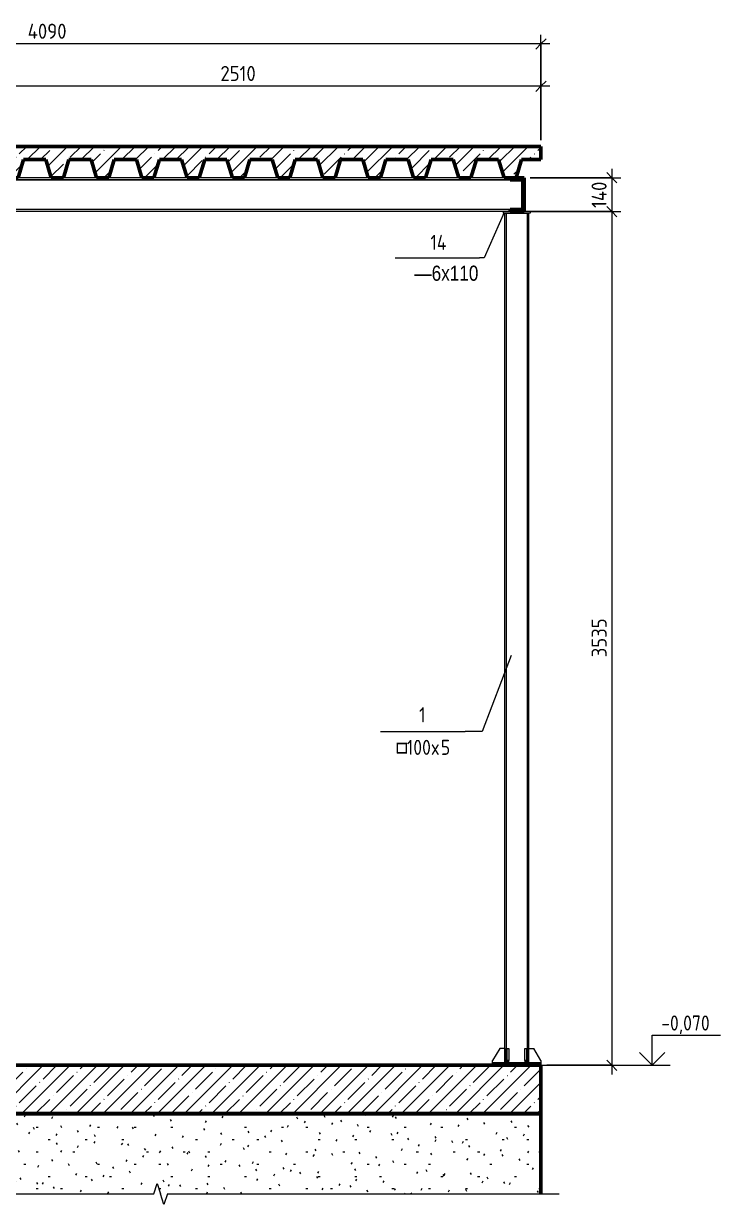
# Model space of a CAD drawing. Header units: millimetres. Extents: x 482 to 25547, y -975 to 52167.
# Drawn here: x 3368 to 6253, y -646 to 4243 of the extents above; entities that cross this region are included whole.
import ezdxf

# ---------------------------------------------------------------- set-up
doc = ezdxf.new("R2010")
doc.units = ezdxf.units.MM
doc.linetypes.add('01 Штриховая _4 мм_', pattern=[6, 3.5, -2.5])
for name, color, linetype, lineweight in [('AA_Dim', 7, 'Continuous', 9), ('AA_Dim-25', 7, 'Continuous', 9), ('AA_Oformlenie', 7, 'Continuous', 9), ('AA_Vinoska', 7, 'Continuous', 9), ('AA_Visotnaya otmetka', 7, 'Continuous', 9), ('AF_Balki', 7, 'Continuous', 20), ('AF_Perekritie', 7, 'Continuous', 60), ('AF_Perekritie_Гидроизоляция', 253, 'Continuous', 20), ('AF_Perekritie_Опалубка', 253, 'Continuous', 20), ('AF_Stena_Опалубка', 253, 'Continuous', 20), ('KR_Colonna_KG', 7, 'Continuous', 20), ('KR_Fundament', 7, 'Continuous', 20)]:
    doc.layers.add(name, color=color, linetype=linetype, lineweight=lineweight)
doc.styles.add('ISOCPEUR_1', font='isocpeur.TTF', dxfattribs={"width": 0.9, "height": 62.5})
doc.styles.add('ISOCPEUR_2', font='isocpeur.TTF', dxfattribs={"width": 0.85, "height": 62.5})
doc.styles.add('ISOCPEUR_4', font='isocpeur.TTF', dxfattribs={"width": 0.85, "height": 62.5})
doc.styles.add('Mipgost', font='mipgost.ttf', dxfattribs={"width": 0.85, "height": 62.5})
doc.dimstyles.new('00_Точн_3_знака__прозр_', dxfattribs={"dimscale": 304.8, "dimtxt": 62.672186, "dimasz": 0.139436, "dimexe": 0.123031, "dimexo": 0.082021, "dimgap": 0.008202, "dimtad": 1, "dimdec": 3, "dimrnd": 0.001, "dimdsep": 46, "dimtxsty": 'ISOCPEUR_1', "dimblk1": 'OBLIQUE', "dimblk2": 'OBLIQUE', "dimsah": 1, "dimcen": 0.09, "dimdle": 0.123031, "dimazin": 0, "dimtfac": 1, "dimtdec": 4, "dimtix": 1, "dimtmove": 0, "dimatfit": 3, "dimfxl": 1, "dimtvp": 1, "dimtolj": 1, "dimtzin": 0, "dimlwd": 18, "dimlwe": 18, "dimarcsym": 2})
pattern_1 = [(45, (4079.494, -225), (-56.1266, 56.1266), []), (45, (4135.62, -225), (-56.1266, 56.1266), [99.219, -19.844, 0.8382, -19.006])]

# ---------------------------------------------------------------- blocks, each defined once
blk = doc.blocks.new('243_Профиль гнутый сварной квадратный _НесКол_2ур_ - 100х5-3712451-Сечение 0')
at = {"layer": 'KR_Colonna_KG'}
for p, q in [((5360.1, 3459), (5460.1, 3459)), ((5360.1, -60), (5360.1, 3459)), ((5460.1, -60), (5460.1, 3459)), ((5460.1, -60), (5360.1, -60))]:
    blk.add_line(p, q, dxfattribs=at)
at = {"layer": 'KR_Colonna_KG', "lineweight": 9}
for p, q in [((5367.1, -60), (5367.1, 3459)), ((5453.1, 3459), (5453.1, -60))]:
    blk.add_line(p, q, dxfattribs=at)
blk = doc.blocks.new('354_Прокат полоса лист широкополосный ГОСТ 103-2006_ГОСТ 19903-2015_ГОСТ 82-70 _НесКаркас_РабПлоск_ - 354_Прокат полоса лист широкополосный ГОСТ 103-2006_ГОСТ 19903-2015_ГОСТ 82-70 _НесКаркас_РабПлоск_-3897276-Сечение 0')
at = {"layer": 'AF_Balki'}
for p, q in [((5310.1, -70), (5310.1, -60)), ((5510.1, -60), (5310.1, -60)), ((5510.1, -70), (5310.1, -70)), ((5510.1, -60), (5510.1, -70))]:
    blk.add_line(p, q, dxfattribs=at)
blk = doc.blocks.new('354_Прокат полоса лист широкополосный ГОСТ 103-2006_ГОСТ 19903-2015_ГОСТ 82-70 _НесКаркас_РабПлоск_ - 354_Прокат полоса лист широкополосный ГОСТ 103-2006_ГОСТ 19903-2015_ГОСТ 82-70 _НесКаркас_РабПлоск_-3897277-Сечение 0')
at = {"layer": 'AF_Balki'}
for p, q in [((5355.1, 3459), (5355.1, 3465)), ((5465.1, 3465), (5355.1, 3465)), ((5465.1, 3459), (5355.1, 3459)), ((5465.1, 3465), (5465.1, 3459))]:
    blk.add_line(p, q, dxfattribs=at)
blk = doc.blocks.new('252_Швеллер полки параллельные _НесКаркас_Балка_ - 14П-3917306-Сечение 0')
at = {"layer": 'AF_Balki', "lineweight": 9}
for p, q in [((1478.1, 3596), (1983.1, 3596)), ((1987.9, 3596), (2541.1, 3596)), ((2545.9, 3596), (5380.9, 3596)), ((1983.1, 3474), (1478.1, 3474)), ((2541.1, 3474), (1988, 3474)), ((5380.9, 3474), (2546, 3474))]:
    blk.add_line(p, q, dxfattribs=at)
blk = doc.blocks.new('252_Швеллер полки параллельные _НесКаркас_Балка_ - 3717511-Сечение 0')
at = {"layer": 'AF_Balki'}
for p, q in [((1478.1, 3605), (1420.1, 3605)), ((1420.1, 3605), (1420.1, 3465)), ((1425, 3473.1), (1425, 3596.9)), ((1425, 3596.9), (1478.1, 3596.9)), ((1478.1, 3596.9), (1478.1, 3605)), ((5382.1, 3605), (1478.1, 3605)), ((1983.1, 3596.9), (1478.1, 3596.9)), ((2541.1, 3596.9), (1988, 3596.9)), ((5382.1, 3596.9), (2546, 3596.9)), ((5440.1, 3605), (5382.1, 3605)), ((5382.1, 3605), (5382.1, 3596.9)), ((5382.1, 3596.9), (5435.2, 3596.9)), ((5435.2, 3596.9), (5435.2, 3473.1)), ((5440.1, 3465), (5440.1, 3605)), ((1478.1, 3473.1), (1425, 3473.1)), ((1478.1, 3465), (1478.1, 3473.1)), ((1983.1, 3473.1), (1478.1, 3473.1)), ((2541.1, 3473.1), (1988, 3473.1)), ((5382.1, 3473.1), (2546, 3473.1)), ((5435.2, 3473.1), (5382.1, 3473.1)), ((5382.1, 3473.1), (5382.1, 3465)), ((1420.1, 3465), (1478.1, 3465)), ((5382.1, 3465), (1478.1, 3465)), ((5382.1, 3465), (5440.1, 3465))]:
    blk.add_line(p, q, dxfattribs=at)
blk = doc.blocks.new('252_Швеллер полки параллельные _НесКаркас_Балка_ - 3720442-Сечение 0')
at = {"layer": 'AF_Balki', "lineweight": 60}
for p, q in [((5440.1, 3605), (5382.1, 3605)), ((5382.1, 3605), (5382.1, 3596.9)), ((5382.1, 3596.9), (5435.2, 3596.9)), ((5435.2, 3596.9), (5435.2, 3473.1)), ((5440.1, 3465), (5440.1, 3605)), ((5435.2, 3473.1), (5382.1, 3473.1)), ((5382.1, 3473.1), (5382.1, 3465)), ((5382.1, 3465), (5440.1, 3465))]:
    blk.add_line(p, q, dxfattribs=at)
blk = doc.blocks.new('354_Прокат Лист _НесКаркас_РабПлоск_ - 354_Прокат Лист _НесКаркас_РабПлоск_-3897335-Сечение 0')
at = {"layer": 'AF_Balki'}
for p, q in [((5460.1, -60), (5460.1, 0)), ((5460.1, 0), (5480.1, 0)), ((5510.1, -50), (5480.1, 0)), ((5510.1, -60), (5460.1, -60)), ((5510.1, -50), (5510.1, -60))]:
    blk.add_line(p, q, dxfattribs=at)
blk = doc.blocks.new('354_Прокат Лист _НесКаркас_РабПлоск_ - 354_Прокат Лист _НесКаркас_РабПлоск_-V1-Сечение 0')
at = {"layer": 'AF_Balki'}
for p, q in [((5443.1, 0), (5450.1, 0)), ((5443.1, -50), (5443.1, 0)), ((5450.1, 0), (5450.1, -50)), ((5450.1, -50), (5443.1, -50)), ((5443.1, -50), (5443.1, -60)), ((5443.1, -60), (5450.1, -60)), ((5450.1, -60), (5450.1, -50))]:
    blk.add_line(p, q, dxfattribs=at)
blk = doc.blocks.new('354_Прокат Лист _НесКаркас_РабПлоск_ - 354_Прокат Лист _НесКаркас_РабПлоск_-V2-Сечение 0')
at = {"layer": 'AF_Balki'}
for p, q in [((5340.1, 0), (5310.1, -50)), ((5360.1, 0), (5340.1, 0)), ((5360.1, 0), (5360.1, -60)), ((5310.1, -60), (5310.1, -50)), ((5360.1, -60), (5310.1, -60))]:
    blk.add_line(p, q, dxfattribs=at)
blk = doc.blocks.new('354_Прокат Лист _НесКаркас_РабПлоск_ - 354_Прокат Лист _НесКаркас_РабПлоск_-V3-Сечение 0')
at = {"layer": 'AF_Balki'}
blk.add_line((5440.1, -60), (5447.1, -60), dxfattribs=at)
blk = doc.blocks.new('Грунт - Грунт-3689481-Сечение 0')
at = {"layer": 'AF_Perekritie', "lineweight": 9}
h = blk.add_hatch(dxfattribs=at)
h.set_pattern_fill('FP_2', color=256, style=0, pattern_type=2)
h.set_pattern_definition([(0, (4079.494, -225), (203.2, 50.8), [8.382, -144.018, 8.382, -144.018, -812.8]), (0, (4079.494, -225), (203.2, 50.8), [-304.8, 8.382, -296.418, 8.382, -144.018, -355.6]), (0, (4079.494, -225), (203.2, 50.8), [-762, 8.382, -93.218, 8.382, -245.618]), (120, (4155.694, -199.6), (-145.5941, 150.5764), [8.382, -144.018, 8.382, -144.018, -812.8]), (120, (4155.694, -199.6), (-145.5941, 150.5764), [-304.8, 8.382, -296.418, 8.382, -144.018, -355.6]), (120, (4155.694, -199.6), (-145.5941, 150.5764), [-762, 8.382, -93.218, 8.382, -245.618]), (240, (4181.094, -98), (-57.6059, -201.3764), [8.382, -144.018, 8.382, -144.018, -812.8]), (240, (4181.094, -98), (-57.6059, -201.3764), [-304.8, 8.382, -296.418, 8.382, -144.018, -355.6]), (240, (4181.094, -98), (-57.6059, -201.3764), [-762, 8.382, -93.218, 8.382, -245.618])])
h.paths.add_polyline_path([(2610.1, -602.5), (3907.6, -602.5), (3921.3, -559.2), (3935.1, -602.5), (3935.1, -582.8), (3963.2, -582.8), (3963.2, -602.5), (5510.1, -602.5), (5510.1, -270), (3117, -270), (2610.1, -480), (2610.1, -488)])
at = {"layer": 'AF_Perekritie'}
for p, q in [((3117, -270), (2610.1, -480)), ((5510.1, -270), (3117, -270)), ((5510.1, -602.5), (5510.1, -270)), ((2610.1, -480), (2610.1, -602.5))]:
    blk.add_line(p, q, dxfattribs=at)
blk = doc.blocks.new('204_Плита по профлисту с монолитным слоем с вырезанием плиты_ГОСТ 24045-2016__Фунд_Перекрытие_ - Н75-3798773-Сечение 0')
at = {"layer": 'KR_Fundament', "lineweight": 9}
h = blk.add_hatch(dxfattribs=at)
h.set_pattern_fill('FP_1', color=256, style=0, pattern_type=2)
h.set_pattern_definition(pattern_1)
h.paths.add_polyline_path([(2595.1, 3605), (2617.8, 3680), (2709.8, 3680), (2732.6, 3605), (2782.6, 3605), (2805.3, 3680), (2897.3, 3680), (2920.1, 3605), (2970.1, 3605), (2992.8, 3680), (3084.8, 3680), (3107.6, 3605), (3157.6, 3605), (3180.3, 3680), (3272.3, 3680), (3295.1, 3605), (3345.1, 3605), (3367.8, 3680), (3459.8, 3680), (3482.6, 3605), (3532.6, 3605), (3555.3, 3680), (3647.3, 3680), (3670.1, 3605), (3720.1, 3605), (3742.8, 3680), (3834.8, 3680), (3857.6, 3605), (3907.6, 3605), (3930.3, 3680), (4022.3, 3680), (4045.1, 3605), (4095.1, 3605), (4117.8, 3680), (4209.8, 3680), (4232.6, 3605), (4282.6, 3605), (4305.3, 3680), (4397.3, 3680), (4420.1, 3605), (4470.1, 3605), (4492.8, 3680), (4584.8, 3680), (4607.6, 3605), (4657.6, 3605), (4680.3, 3680), (4772.3, 3680), (4795.1, 3605), (4845.1, 3605), (4867.8, 3680), (4959.8, 3680), (4982.6, 3605), (5032.6, 3605), (5055.3, 3680), (5147.3, 3680), (5170.1, 3605), (5220.1, 3605), (5242.8, 3680), (5334.8, 3680), (5357.6, 3605), (5407.6, 3605), (5430.3, 3680), (5510.1, 3680), (5510.1, 3735), (1420.1, 3735), (1420.1, 3605), (1470.1, 3605), (1492.8, 3680), (1584.8, 3680), (1607.6, 3605), (1657.6, 3605), (1680.3, 3680), (1772.3, 3680), (1795.1, 3605), (1845.1, 3605), (1867.8, 3680), (1959.8, 3680), (1982.6, 3605), (2032.6, 3605), (2055.3, 3680), (2147.3, 3680), (2170.1, 3605), (2220.1, 3605), (2242.8, 3680), (2334.8, 3680), (2357.6, 3605), (2407.6, 3605), (2430.3, 3680), (2522.3, 3680), (2545.1, 3605)])
at = {"layer": 'KR_Fundament', "lineweight": 60}
for p, q in [((5510.1, 3735), (1420.1, 3735)), ((1420.1, 3735), (1420.1, 3605)), ((5510.1, 3680), (5510.1, 3735)), ((1470.1, 3605), (1492.8, 3680)), ((1492.8, 3680), (1584.8, 3680)), ((1584.8, 3680), (1607.6, 3605)), ((1657.6, 3605), (1680.3, 3680)), ((1680.3, 3680), (1772.3, 3680)), ((1772.3, 3680), (1795.1, 3605)), ((1845.1, 3605), (1867.8, 3680)), ((1867.8, 3680), (1959.8, 3680)), ((1959.8, 3680), (1982.6, 3605)), ((2032.6, 3605), (2055.3, 3680)), ((2055.3, 3680), (2147.3, 3680)), ((2147.3, 3680), (2170.1, 3605)), ((2220.1, 3605), (2242.8, 3680)), ((2242.8, 3680), (2334.8, 3680)), ((2334.8, 3680), (2357.6, 3605)), ((2407.6, 3605), (2430.3, 3680)), ((2430.3, 3680), (2522.3, 3680)), ((2522.3, 3680), (2545.1, 3605)), ((2595.1, 3605), (2617.8, 3680)), ((2617.8, 3680), (2709.8, 3680)), ((2709.8, 3680), (2732.6, 3605)), ((2782.6, 3605), (2805.3, 3680)), ((2805.3, 3680), (2897.3, 3680)), ((2897.3, 3680), (2920.1, 3605)), ((2970.1, 3605), (2992.8, 3680)), ((2992.8, 3680), (3084.8, 3680)), ((3084.8, 3680), (3107.6, 3605)), ((3157.6, 3605), (3180.3, 3680)), ((3180.3, 3680), (3272.3, 3680)), ((3272.3, 3680), (3295.1, 3605)), ((3345.1, 3605), (3367.8, 3680)), ((3367.8, 3680), (3459.8, 3680)), ((3459.8, 3680), (3482.6, 3605)), ((3532.6, 3605), (3555.3, 3680)), ((3555.3, 3680), (3647.3, 3680)), ((3647.3, 3680), (3670.1, 3605)), ((3720.1, 3605), (3742.8, 3680)), ((3742.8, 3680), (3834.8, 3680)), ((3834.8, 3680), (3857.6, 3605)), ((3907.6, 3605), (3930.3, 3680)), ((3930.3, 3680), (4022.3, 3680)), ((4022.3, 3680), (4045.1, 3605)), ((4095.1, 3605), (4117.8, 3680)), ((4117.8, 3680), (4209.8, 3680)), ((4209.8, 3680), (4232.6, 3605)), ((4282.6, 3605), (4305.3, 3680)), ((4305.3, 3680), (4397.3, 3680)), ((4397.3, 3680), (4420.1, 3605)), ((4470.1, 3605), (4492.8, 3680)), ((4492.8, 3680), (4584.8, 3680)), ((4584.8, 3680), (4607.6, 3605)), ((4657.6, 3605), (4680.3, 3680)), ((4680.3, 3680), (4772.3, 3680)), ((4772.3, 3680), (4795.1, 3605)), ((4845.1, 3605), (4867.8, 3680)), ((4867.8, 3680), (4959.8, 3680)), ((4959.8, 3680), (4982.6, 3605)), ((5032.6, 3605), (5055.3, 3680)), ((5055.3, 3680), (5147.3, 3680)), ((5147.3, 3680), (5170.1, 3605)), ((5220.1, 3605), (5242.8, 3680)), ((5242.8, 3680), (5334.8, 3680)), ((5334.8, 3680), (5357.6, 3605)), ((5407.6, 3605), (5430.3, 3680)), ((5430.3, 3680), (5510.1, 3680)), ((1420.1, 3605), (1470.1, 3605)), ((1607.6, 3605), (1657.6, 3605)), ((1795.1, 3605), (1845.1, 3605)), ((1982.6, 3605), (2032.6, 3605)), ((2170.1, 3605), (2220.1, 3605)), ((2357.6, 3605), (2407.6, 3605)), ((2545.1, 3605), (2595.1, 3605)), ((2732.6, 3605), (2782.6, 3605)), ((2920.1, 3605), (2970.1, 3605)), ((3107.6, 3605), (3157.6, 3605)), ((3295.1, 3605), (3345.1, 3605)), ((3482.6, 3605), (3532.6, 3605)), ((3670.1, 3605), (3720.1, 3605)), ((3857.6, 3605), (3907.6, 3605)), ((4045.1, 3605), (4095.1, 3605)), ((4232.6, 3605), (4282.6, 3605)), ((4420.1, 3605), (4470.1, 3605)), ((4607.6, 3605), (4657.6, 3605)), ((4795.1, 3605), (4845.1, 3605)), ((4982.6, 3605), (5032.6, 3605)), ((5170.1, 3605), (5220.1, 3605)), ((5357.6, 3605), (5407.6, 3605))]:
    blk.add_line(p, q, dxfattribs=at)
blk = doc.blocks.new('011_ЛинияОбрыва _ЭлУзла_Линия_ - Тип 1-3737346-Сечение 0')
at = {"layer": 'AA_Oformlenie'}
for p, q in [((2360.1, -602.5), (3907.6, -602.5)), ((3963.2, -602.5), (5510.1, -602.5))]:
    blk.add_line(p, q, dxfattribs=at)
blk = doc.blocks.new('DIMBLOCK1-Сечение 0')
at = {"layer": 'AA_Dim-25', "lineweight": 30}
for p, q in [((5803.7, 3605), (5782.4, 3626.3)), ((5803.7, 3605), (5824.9, 3583.8)), ((5803.7, 3465), (5782.4, 3486.3)), ((5803.7, 3465), (5824.9, 3443.8))]:
    blk.add_line(p, q, dxfattribs=at)
at = {"layer": 'AA_Dim-25', "lineweight": 18}
for p, q in [((5803.7, 3642.5), (5803.7, 3465)), ((5465.1, 3605), (5841.2, 3605)), ((5803.7, 3605), (5465.1, 3605)), ((5465.1, 3465), (5841.2, 3465)), ((5803.7, 3465), (5465.1, 3465))]:
    blk.add_line(p, q, dxfattribs=at)
at = {"layer": 'AA_Dim-25', "color": 0, "lineweight": 18, "insert": (5719.8, 3480), "char_height": 62.5, "width": 131.966, "attachment_point": 1, "rotation": 90, "line_spacing_factor": 1.135194, "style": 'ISOCPEUR_1'}
blk.add_mtext('140', dxfattribs=at)
blk = doc.blocks.new('_Oblique')
at = {"color": 0, "linetype": 'ByBlock', "lineweight": -2}
blk.add_line((-0.5, -0.5), (0.5, 0.5), dxfattribs=at)
blk = doc.blocks.new('DIMBLOCK2-Сечение 0')
at = {"layer": 'AA_Dim-25', "lineweight": 30}
for p, q in [((5803.7, 3465), (5782.4, 3486.3)), ((5803.7, 3465), (5824.9, 3443.8)), ((5803.7, -70), (5782.4, -48.7)), ((5803.7, -70), (5824.9, -91.2))]:
    blk.add_line(p, q, dxfattribs=at)
at = {"layer": 'AA_Dim-25', "lineweight": 18}
for p, q in [((5465.1, 3465), (5841.2, 3465)), ((5803.7, 3465), (5465.1, 3465)), ((5803.7, 3465), (5803.7, -107.5)), ((5535.1, -70), (5841.2, -70)), ((5803.7, -70), (5535.1, -70))]:
    blk.add_line(p, q, dxfattribs=at)
at = {"layer": 'AA_Dim-25', "color": 0, "lineweight": 18, "insert": (5719.8, 1619.5), "char_height": 62.5, "width": 187.307, "attachment_point": 1, "rotation": 90, "line_spacing_factor": 1.135194, "style": 'ISOCPEUR_1'}
blk.add_mtext('3535', dxfattribs=at)
blk = doc.blocks.new('Высотные отметки - Стрелка вверх-400292-Сечение 0')
at = {"layer": 'AA_Vinoska'}
for p, q in [((906.3, -155), (623.8, -155)), ((906.3, -280), (906.3, -155)), ((906.3, -280), (853.2, -227)), ((906.3, -280), (959.3, -227)), ((981.3, -280), (831.3, -280))]:
    blk.add_line(p, q, dxfattribs=at)
blk = doc.blocks.new('DIMBLOCK6-Сечение 0')
at = {"layer": 'AA_Dim-25', "lineweight": 18}
for p, q in [((3000.1, 3979), (3000.1, 4021.6)), ((5510.1, 3760), (5510.1, 4021.6)), ((5547.6, 3984.1), (3000.1, 3984.1)), ((3000.1, 3984.1), (3000.1, 3979)), ((5510.1, 3984.1), (5510.1, 3760))]:
    blk.add_line(p, q, dxfattribs=at)
at = {"layer": 'AA_Dim-25', "lineweight": 30}
for p, q in [((3000.1, 3984.1), (2978.8, 3962.8)), ((3000.1, 3984.1), (3021.3, 4005.3)), ((5510.1, 3984.1), (5488.8, 3962.8)), ((5510.1, 3984.1), (5531.3, 4005.3))]:
    blk.add_line(p, q, dxfattribs=at)
at = {"layer": 'AA_Dim-25', "color": 0, "lineweight": 18, "insert": (4182.9, 4068), "char_height": 62.5, "width": 173.117, "attachment_point": 1, "line_spacing_factor": 1.135194, "style": 'ISOCPEUR_1'}
blk.add_mtext('2510', dxfattribs=at)
blk = doc.blocks.new('DIMBLOCK8-Сечение 0')
at = {"layer": 'AA_Dim-25', "lineweight": 18}
for p, q in [((5547.6, 4159.1), (1382.6, 4159.1)), ((1420.1, 3760), (1420.1, 4196.6)), ((1420.1, 4159.1), (1420.1, 3760)), ((5510.1, 3760), (5510.1, 4196.6)), ((5510.1, 4159.1), (5510.1, 3760))]:
    blk.add_line(p, q, dxfattribs=at)
at = {"layer": 'AA_Dim-25', "lineweight": 30}
for p, q in [((1420.1, 4159.1), (1398.8, 4137.8)), ((1420.1, 4159.1), (1441.3, 4180.3)), ((5510.1, 4159.1), (5488.8, 4137.8)), ((5510.1, 4159.1), (5531.3, 4180.3))]:
    blk.add_line(p, q, dxfattribs=at)
at = {"layer": 'AA_Dim-25', "color": 0, "lineweight": 18, "insert": (3384.7, 4243), "char_height": 62.5, "width": 192.983, "attachment_point": 1, "line_spacing_factor": 1.135194, "style": 'ISOCPEUR_1'}
blk.add_mtext('4090', dxfattribs=at)
blk = doc.blocks.new('043_М_КолонныКМ - Позиция_Наименование_дп14-3905847-Сечение 0')
at = {"layer": 'AA_Vinoska'}
blk.add_line((2016.7, 1312.6), (2366.7, 1312.6), dxfattribs=at)
blk = doc.blocks.new('043_М_Балки_Полка - Позиция_Наименование_дп14-3904162-Сечение 0')
at = {"layer": 'AA_Vinoska'}
blk.add_line((4906.2, 3273.8), (5256.2, 3273.8), dxfattribs=at)

msp = doc.modelspace()

# ---------------------------------------------------------------- hatches: boundary and pattern name
at = {"layer": 'AF_Perekritie', "lineweight": 9}
h = msp.add_hatch(dxfattribs=at)
h.set_pattern_fill('FP_1', color=256, style=0, pattern_type=2)
h.set_pattern_definition(pattern_1)
h.paths.add_polyline_path([(2960.0616, -270), (5510.0616, -270), (5510.0616, -70), (2960.0616, -70)])

# ---------------------------------------------------------------- linework, layer by layer
at = {"layer": 'AA_Vinoska'}
for p, q in [((5358.3639, 3461.4609), (5274.6934, 3273.8038)), ((5274.6934, 3273.8038), (5256.1907, 3273.8038)), ((5386.2825, 1626.4036), (5267.3998, 1312.5532)), ((5267.3998, 1312.5532), (5196.0701, 1312.5532)), ((3907.5616, -602.4628), (3921.3116, -559.1616)), ((3921.3116, -559.1616), (3935.0616, -602.4628)), ((3949.1388, -645.7879), (3935.0616, -602.4628)), ((3963.2159, -602.4628), (3949.1388, -645.7879)), ((5510.0616, -602.4628), (5585.0616, -602.4628))]:
    msp.add_line(p, q, dxfattribs=at)
at = {"layer": 'AA_Visotnaya otmetka'}
for p, q in [((5144.9543, -70), (5635.3182, -70)), ((5635.3182, -70), (5970.741, -70))]:
    msp.add_line(p, q, dxfattribs=at)
at = {"layer": 'AF_Perekritie_Гидроизоляция', "lineweight": 60}
for p, q in [((5510.0616, -270), (3117.0465, -270)), ((3117.0465, -271), (5510.0616, -271)), ((5510.0616, -271), (5510.0616, -270))]:
    msp.add_line(p, q, dxfattribs=at)
at = {"layer": 'AF_Perekritie_Опалубка', "lineweight": 60}
for p, q in [((5510.0616, 3735), (1420.0616, 3735)), ((1420.0616, 3734), (5510.0616, 3734)), ((5510.0616, 3734), (5510.0616, 3735)), ((5510.0616, -70), (2960.0616, -70)), ((5510.0616, -270), (5510.0616, -70))]:
    msp.add_line(p, q, dxfattribs=at)
at = {"layer": 'AF_Stena_Опалубка'}
for p, q in [((5510.0616, -270), (3117.0465, -270)), ((5510.0616, -602.4628), (5510.0616, -270))]:
    msp.add_line(p, q, dxfattribs=at)

# ---------------------------------------------------------------- block references
at = {"layer": 'AA_Oformlenie'}
msp.add_blockref('011_ЛинияОбрыва _ЭлУзла_Линия_ - Тип 1-3737346-Сечение 0', (0, 0), dxfattribs=at)
at = {"layer": 'AA_Vinoska'}
for name, p in [('043_М_Балки_Полка - Позиция_Наименование_дп14-3904162-Сечение 0', (0, 0)), ('043_М_КолонныКМ - Позиция_Наименование_дп14-3905847-Сечение 0', (2829.409, 0))]:
    msp.add_blockref(name, p, dxfattribs=at)
at = {"layer": 'AA_Visotnaya otmetka', "extrusion": (0, 0, -1)}
msp.add_blockref('Высотные отметки - Стрелка вверх-400292-Сечение 0', (-6877.0207, 210), dxfattribs=at)
at = {"layer": 'AF_Balki'}
for name, p in [('252_Швеллер полки параллельные _НесКаркас_Балка_ - 3717511-Сечение 0', (0, 0)), ('252_Швеллер полки параллельные _НесКаркас_Балка_ - 3720442-Сечение 0', (0, 0)), ('354_Прокат полоса лист широкополосный ГОСТ 103-2006_ГОСТ 19903-2015_ГОСТ 82-70 _НесКаркас_РабПлоск_ - 354_Прокат полоса лист широкополосный ГОСТ 103-2006_ГОСТ 19903-2015_ГОСТ 82-70 _НесКаркас_РабПлоск_-3897277-Сечение 0', (0, 0)), ('354_Прокат Лист _НесКаркас_РабПлоск_ - 354_Прокат Лист _НесКаркас_РабПлоск_-V2-Сечение 0', (0, 0)), ('354_Прокат Лист _НесКаркас_РабПлоск_ - 354_Прокат Лист _НесКаркас_РабПлоск_-V2-Сечение 0', (0, 0)), ('354_Прокат Лист _НесКаркас_РабПлоск_ - 354_Прокат Лист _НесКаркас_РабПлоск_-V1-Сечение 0', (-73, 0)), ('354_Прокат Лист _НесКаркас_РабПлоск_ - 354_Прокат Лист _НесКаркас_РабПлоск_-V1-Сечение 0', (0, 0)), ('354_Прокат Лист _НесКаркас_РабПлоск_ - 354_Прокат Лист _НесКаркас_РабПлоск_-3897335-Сечение 0', (0, 0)), ('354_Прокат Лист _НесКаркас_РабПлоск_ - 354_Прокат Лист _НесКаркас_РабПлоск_-3897335-Сечение 0', (0, 0)), ('354_Прокат полоса лист широкополосный ГОСТ 103-2006_ГОСТ 19903-2015_ГОСТ 82-70 _НесКаркас_РабПлоск_ - 354_Прокат полоса лист широкополосный ГОСТ 103-2006_ГОСТ 19903-2015_ГОСТ 82-70 _НесКаркас_РабПлоск_-3897276-Сечение 0', (0, 0)), ('354_Прокат Лист _НесКаркас_РабПлоск_ - 354_Прокат Лист _НесКаркас_РабПлоск_-V3-Сечение 0', (-70.0563, 0)), ('354_Прокат Лист _НесКаркас_РабПлоск_ - 354_Прокат Лист _НесКаркас_РабПлоск_-V3-Сечение 0', (0, 0))]:
    msp.add_blockref(name, p, dxfattribs=at)
at = {"layer": 'AF_Balki', "lineweight": 9}
msp.add_blockref('252_Швеллер полки параллельные _НесКаркас_Балка_ - 14П-3917306-Сечение 0', (0, 0), dxfattribs=at)
at = {"layer": 'AF_Perekritie', "linetype": '01 Штриховая _4 мм_', "lineweight": 20}
msp.add_blockref('Грунт - Грунт-3689481-Сечение 0', (0, 0), dxfattribs=at)
at = {"layer": 'KR_Colonna_KG'}
msp.add_blockref('243_Профиль гнутый сварной квадратный _НесКол_2ур_ - 100х5-3712451-Сечение 0', (0, 0), dxfattribs=at)
at = {"layer": 'KR_Fundament', "linetype": '01 Штриховая _4 мм_', "lineweight": 9}
msp.add_blockref('204_Плита по профлисту с монолитным слоем с вырезанием плиты_ГОСТ 24045-2016__Фунд_Перекрытие_ - Н75-3798773-Сечение 0', (0, 0), dxfattribs=at)

# ---------------------------------------------------------------- texts
at = {"layer": 'AA_Vinoska', "char_height": 62.5, "attachment_point": 1}
for s, insert, width, style in [('14', (5052.5558, 3368.6418), 83.475711, 'ISOCPEUR_2'), ('—6x110', (4986.4683, 3241.0577), 243.612789, 'Mipgost'), ('\\fISOCPEUR|b0|i0|c204|p34|;\\W.85;1', (5005.6521, 1412.5201), 32.368133, 'ISOCPEUR_2'), ('100', (4954.9491, 1277.7789), 124.361773, 'ISOCPEUR_2'), ('\\fISOCPEUR|b0|i0|c204|p34|;\\W.85;5', (5095.5089, 1277.7789), 45.99682, 'ISOCPEUR_2'), ('\\fISOCPEUR|b0|i0|c130|p34|;\\W.85;□', (4907.1587, 1277.7789), 57.921922, 'ISOCPEUR_4'), ('\\fISOCPEUR|b0|i0|c204|p34|;\\W.85;х', (5057.5578, 1277.7789), 45.99682, 'ISOCPEUR_2')]:
    msp.add_mtext(s, dxfattribs=dict(at, insert=insert, width=width, style=style))
at = {"layer": 'AA_Visotnaya otmetka', "insert": (6008.283, 136.4199), "char_height": 62.5, "width": 239.899334, "attachment_point": 1, "line_spacing_factor": 1.135194, "style": 'ISOCPEUR_2'}
msp.add_mtext('-0,070', dxfattribs=at)

# ---------------------------------------------------------------- dimensions: what is measured, and where the dimension line sits
at = {"layer": 'AA_Dim', "lineweight": 18}
for base, p2, override, picture, middle in [((1420.0616, 4159.0952), (1420.0616, 3735), {"dimpost": '<>', "dimfxl": 4090}, 'DIMBLOCK8-Сечение 0', (3465.0616, 4192.8452)), ((3000.0616, 3984.0952), (3000.0616, 3954.0431), {"dimpost": '<>', "dimfxl": 2519.539618}, 'DIMBLOCK6-Сечение 0', (4255.0616, 4017.8452))]:
    dim = msp.add_linear_dim(base=base, p1=(5510.0616, 3735), p2=p2, dimstyle='00_Точн_3_знака__прозр_', override=override, dxfattribs=at)
    dim.commit()
    dim.dimension.update_dxf_attribs({"geometry": picture, "text_midpoint": middle})
for base, p1, p2, override, picture, middle in [((5803.6905, 3465), (5440.0602, 3605), (5440.0616, 3465), {"dimpost": '<>', "dimfxl": 140}, 'DIMBLOCK1-Сечение 0', (5769.9405, 3535)), ((5803.6905, -70), (5440.0616, 3465), (5510.0616, -70), {"dimpost": '<>', "dimfxl": 3535.693001}, 'DIMBLOCK2-Сечение 0', (5769.9405, 1697.5))]:
    dim = msp.add_linear_dim(base=base, p1=p1, p2=p2, angle=90, dimstyle='00_Точн_3_знака__прозр_', override=override, dxfattribs=at)
    dim.commit()
    dim.dimension.update_dxf_attribs({"geometry": picture, "text_midpoint": middle})

doc.saveas('drawing.dxf')
